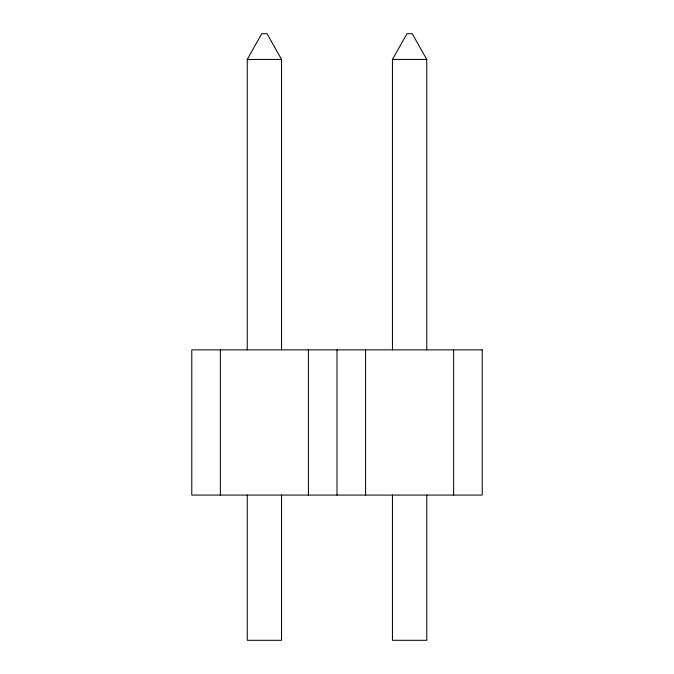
<?xml version="1.0" encoding="UTF-8"?>
<svg xmlns="http://www.w3.org/2000/svg" width="674" height="674" viewBox="0 0 674 674"><rect width="100%" height="100%" fill="white"/><g stroke="black" fill="none" stroke-linecap="round" stroke-linejoin="round"><path stroke-width="1.01" d="M247.24 349.865L247.24 59.43L261.765 33.7L267.022 33.7L281.547 59.43L281.547 349.865M392.453 349.865L392.453 59.43L406.978 33.7L412.235 33.7L426.76 59.43L426.76 349.865M247.24 59.43L281.547 59.43M392.453 59.43L426.76 59.43M453.636 349.865L453.636 495.078M426.76 495.078L426.76 640.3L392.453 640.3L392.453 495.078M365.586 349.865L365.586 495.078M337 349.865L337 495.078M308.414 349.865L308.414 495.078M281.547 495.078L281.547 640.3L247.24 640.3L247.24 495.078M220.364 349.865L220.364 495.078M482.222 349.865L191.778 349.865L191.778 495.078L482.222 495.078L482.222 349.865"/></g></svg>
